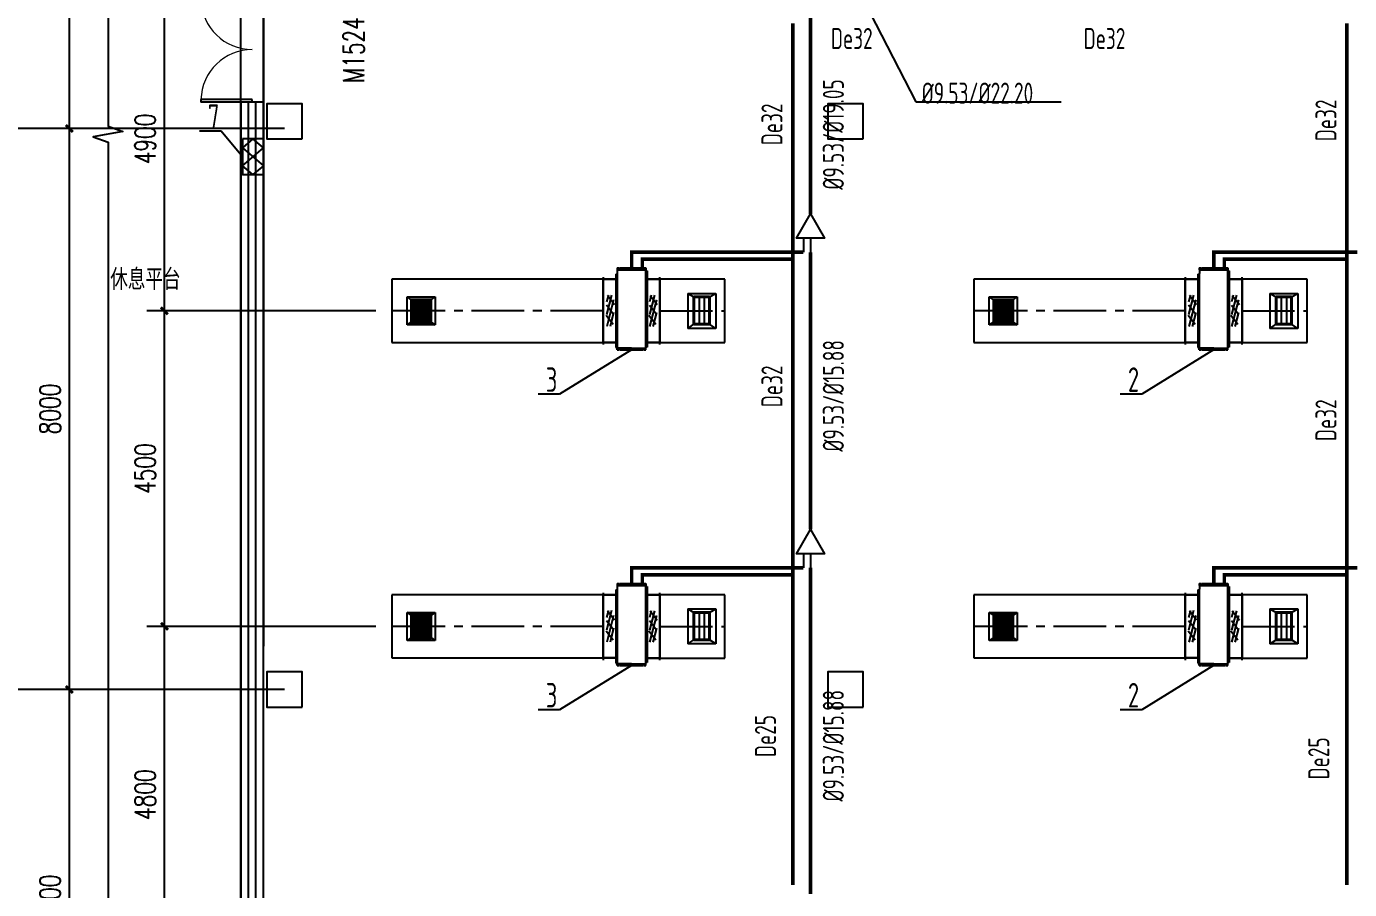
# Model space of a CAD drawing. Extents: x 1738143 to 1822243, y -608375 to -303375.
# Drawn here: x 1749057 to 1767924, y -524786 to -512479 of the extents above; entities that cross this region are included whole.
import ezdxf

# ---------------------------------------------------------------- set-up
doc = ezdxf.new("R2010")
doc.units = 0
doc.header["$LTSCALE"] = 1000
doc.header["$MEASUREMENT"] = 0
doc.linetypes.add('CENTER2', pattern=[1.125, 0.75, -0.125, 0.125, -0.125])
doc.layers.add('A-FLOR-IDEN', color=7, linetype='Continuous', lineweight=20)
for name, color, linetype in [('AXIS', 3, 'Continuous'), ('COLUMN', 9, 'Continuous'), ('CURTWALL', 4, 'Continuous'), ('DIM_SYMB', 3, 'Continuous'), ('DUCT-排风风口', 7, 'Continuous'), ('DUCT-送风中心线', 5, 'CENTER2'), ('DUCT-送风法兰', 2, 'Continuous'), ('DUCT-送风管', 4, 'Continuous'), ('DUCT-送风管端线', 2, 'Continuous'), ('DUCT-送风阀门', 7, 'Continuous'), ('PIPE-空冷凝水', 150, 'CENTER2'), ('PUB_DIM', 3, 'Continuous'), ('TH_DIM', 3, 'Continuous'), ('TH_TEXT', 7, 'Continuous'), ('VRV-EQUIP', 7, 'Continuous'), ('VRV-PIPE', 1, 'Continuous'), ('VRV-配件', 1, 'Continuous'), ('WINDOW', 4, 'Continuous'), ('WINDOW_TEXT', 7, 'Continuous'), ('采暖', 7, 'Continuous')]:
    doc.layers.add(name, color=color, linetype=linetype)
doc.styles.add('_TCH_DIM_T3', font='SIMPLEX', dxfattribs={"width": 0.705882, "bigfont": 'GBCBIG'})
doc.styles.add('_TCH_WINDOW', font='SIMPLEX', dxfattribs={"height": 3.5, "bigfont": 'GBCBIG'})
doc.styles.add('ROS', font='simhei.ttf', dxfattribs={"width": 0.7})
doc.styles.add('TSSD_Rein', font='Tssdeng.shx', dxfattribs={"width": 0.7, "bigfont": 'hztxt.shx'})
doc.dimstyles.new('_TCH_ARCH&&100', dxfattribs={"dimtxt": 297.5, "dimasz": 100, "dimexe": 250, "dimexo": 300, "dimgap": 126.25, "dimtad": 1, "dimdec": 0, "dimzin": 0, "dimdsep": 46, "dimtxsty": '_TCH_DIM_T3', "dimblk": 'ARCHTICK', "dimcen": 0.09, "dimclrt": 7, "dimazin": 2, "dimtfac": 1, "dimtdec": 0, "dimtix": 1, "dimtmove": 2, "dimatfit": 3, "dimfxl": 30, "dimtolj": 1, "dimtzin": 0, "dimarcsym": 0})

# ---------------------------------------------------------------- blocks, each defined once
blk = doc.blocks.new('_ArchTick')
at = {"color": 0, "linetype": 'ByBlock', "const_width": 0.4}
blk.add_lwpolyline([(-0.5, -0.5), (0.5, 0.5)], dxfattribs=at)
blk = doc.blocks.new('*D38')
at = {"layer": 'Defpoints', "color": 0, "transparency": 16777216}
for p in [(-37568, 14506), (-36236, 14506), (-36236, 6506)]:
    blk.add_point(p, dxfattribs=at)
at = {"layer": 'PUB_DIM', "color": 0, "lineweight": -2, "transparency": 16777216}
for p, q in [((-36536, 14506), (-37818, 14506)), ((-37568, 6506), (-37568, 14506)), ((-36536, 6506), (-37818, 6506))]:
    blk.add_line(p, q, dxfattribs=at)
at = {"layer": 'PUB_DIM', "color": 0, "lineweight": -2, "transparency": 16777216, "xscale": 100, "yscale": 100, "zscale": 100}
for p, rotation in [((-37568, 14506), 90), ((-37568, 6506), 270)]:
    blk.add_blockref('_ArchTick', p, dxfattribs=dict(at, rotation=rotation))
at = {"layer": 'PUB_DIM', "color": 7, "transparency": 16777216, "insert": (-37843, 10506), "char_height": 297.5, "attachment_point": 5, "rotation": 90, "style": '_TCH_DIM_T3'}
blk.add_mtext('\\A1;8000', dxfattribs=at)
blk = doc.blocks.new('*D39')
at = {"layer": 'Defpoints', "color": 0, "transparency": 16777216}
for p in [(-37568, 6506), (-36236, 6506), (-36236, -1494)]:
    blk.add_point(p, dxfattribs=at)
at = {"layer": 'PUB_DIM', "color": 0, "lineweight": -2, "transparency": 16777216}
for p, q in [((-36536, 6506), (-37818, 6506)), ((-37568, -1494), (-37568, 6506)), ((-36536, -1494), (-37818, -1494))]:
    blk.add_line(p, q, dxfattribs=at)
at = {"layer": 'PUB_DIM', "color": 0, "lineweight": -2, "transparency": 16777216, "xscale": 100, "yscale": 100, "zscale": 100}
for p, rotation in [((-37568, 6506), 90), ((-37568, -1494), 270)]:
    blk.add_blockref('_ArchTick', p, dxfattribs=dict(at, rotation=rotation))
at = {"layer": 'PUB_DIM', "color": 7, "transparency": 16777216, "insert": (-37843, 2506), "char_height": 297.5, "attachment_point": 5, "rotation": 90, "style": '_TCH_DIM_T3'}
blk.add_mtext('\\A1;8000', dxfattribs=at)
blk = doc.blocks.new('*D40')
at = {"layer": 'Defpoints', "color": 0, "transparency": 16777216}
for p in [(-37568, -1494), (-36236, -1494), (-36236, -7494)]:
    blk.add_point(p, dxfattribs=at)
at = {"layer": 'PUB_DIM', "color": 0, "lineweight": -2, "transparency": 16777216}
for p, q in [((-36536, -1494), (-37818, -1494)), ((-37568, -7494), (-37568, -1494)), ((-36536, -7494), (-37818, -7494))]:
    blk.add_line(p, q, dxfattribs=at)
at = {"layer": 'PUB_DIM', "color": 0, "lineweight": -2, "transparency": 16777216, "xscale": 100, "yscale": 100, "zscale": 100}
for p, rotation in [((-37568, -1494), 90), ((-37568, -7494), 270)]:
    blk.add_blockref('_ArchTick', p, dxfattribs=dict(at, rotation=rotation))
at = {"layer": 'PUB_DIM', "color": 7, "transparency": 16777216, "insert": (-37843, -4494), "char_height": 297.5, "attachment_point": 5, "rotation": 90, "style": '_TCH_DIM_T3'}
blk.add_mtext('\\A1;6000', dxfattribs=at)
blk = doc.blocks.new('*D185')
at = {"layer": 'Defpoints', "color": 0, "transparency": 16777216}
for p in [(-37568, 14506), (-36236, 14506), (-36236, 6506)]:
    blk.add_point(p, dxfattribs=at)
at = {"layer": 'PUB_DIM', "color": 0, "lineweight": -2, "transparency": 16777216}
for p, q in [((-36536, 14506), (-37818, 14506)), ((-37568, 6506), (-37568, 14506)), ((-36536, 6506), (-37818, 6506))]:
    blk.add_line(p, q, dxfattribs=at)
at = {"layer": 'PUB_DIM', "color": 0, "lineweight": -2, "transparency": 16777216, "xscale": 100, "yscale": 100, "zscale": 100}
for p, rotation in [((-37568, 14506), 90), ((-37568, 6506), 270)]:
    blk.add_blockref('_ArchTick', p, dxfattribs=dict(at, rotation=rotation))
at = {"layer": 'PUB_DIM', "color": 7, "transparency": 16777216, "insert": (-37843, 10506), "char_height": 297.5, "attachment_point": 5, "rotation": 90, "style": '_TCH_DIM_T3'}
blk.add_mtext('\\A1;8000', dxfattribs=at)
blk = doc.blocks.new('*D186')
at = {"layer": 'Defpoints', "color": 0, "transparency": 16777216}
for p in [(-37568, 6506), (-36236, 6506), (-36236, -1494)]:
    blk.add_point(p, dxfattribs=at)
at = {"layer": 'PUB_DIM', "color": 0, "lineweight": -2, "transparency": 16777216}
for p, q in [((-36536, 6506), (-37818, 6506)), ((-37568, -1494), (-37568, 6506)), ((-36536, -1494), (-37818, -1494))]:
    blk.add_line(p, q, dxfattribs=at)
at = {"layer": 'PUB_DIM', "color": 0, "lineweight": -2, "transparency": 16777216, "xscale": 100, "yscale": 100, "zscale": 100}
for p, rotation in [((-37568, 6506), 90), ((-37568, -1494), 270)]:
    blk.add_blockref('_ArchTick', p, dxfattribs=dict(at, rotation=rotation))
at = {"layer": 'PUB_DIM', "color": 7, "transparency": 16777216, "insert": (-37843, 2506), "char_height": 297.5, "attachment_point": 5, "rotation": 90, "style": '_TCH_DIM_T3'}
blk.add_mtext('\\A1;8000', dxfattribs=at)
blk = doc.blocks.new('*D187')
at = {"layer": 'Defpoints', "color": 0, "transparency": 16777216}
for p in [(-37568, -1494), (-36236, -1494), (-36236, -7494)]:
    blk.add_point(p, dxfattribs=at)
at = {"layer": 'PUB_DIM', "color": 0, "lineweight": -2, "transparency": 16777216}
for p, q in [((-36536, -1494), (-37818, -1494)), ((-37568, -7494), (-37568, -1494)), ((-36536, -7494), (-37818, -7494))]:
    blk.add_line(p, q, dxfattribs=at)
at = {"layer": 'PUB_DIM', "color": 0, "lineweight": -2, "transparency": 16777216, "xscale": 100, "yscale": 100, "zscale": 100}
for p, rotation in [((-37568, -1494), 90), ((-37568, -7494), 270)]:
    blk.add_blockref('_ArchTick', p, dxfattribs=dict(at, rotation=rotation))
at = {"layer": 'PUB_DIM', "color": 7, "transparency": 16777216, "insert": (-37843, -4494), "char_height": 297.5, "attachment_point": 5, "rotation": 90, "style": '_TCH_DIM_T3'}
blk.add_mtext('\\A1;6000', dxfattribs=at)
blk = doc.blocks.new('*D332')
at = {"layer": 'Defpoints', "color": 0, "transparency": 16777216}
for p in [(-37568, 14506), (-36236, 14506), (-36236, 6506)]:
    blk.add_point(p, dxfattribs=at)
at = {"layer": 'PUB_DIM', "color": 0, "lineweight": -2, "transparency": 16777216}
for p, q in [((-36536, 14506), (-37818, 14506)), ((-37568, 6506), (-37568, 14506)), ((-36536, 6506), (-37818, 6506))]:
    blk.add_line(p, q, dxfattribs=at)
at = {"layer": 'PUB_DIM', "color": 0, "lineweight": -2, "transparency": 16777216, "xscale": 100, "yscale": 100, "zscale": 100}
for p, rotation in [((-37568, 14506), 90), ((-37568, 6506), 270)]:
    blk.add_blockref('_ArchTick', p, dxfattribs=dict(at, rotation=rotation))
at = {"layer": 'PUB_DIM', "color": 7, "transparency": 16777216, "insert": (-37843, 10506), "char_height": 297.5, "attachment_point": 5, "rotation": 90, "style": '_TCH_DIM_T3'}
blk.add_mtext('\\A1;8000', dxfattribs=at)
blk = doc.blocks.new('*D333')
at = {"layer": 'Defpoints', "color": 0, "transparency": 16777216}
for p in [(-37568, 6506), (-36236, 6506), (-36236, -1494)]:
    blk.add_point(p, dxfattribs=at)
at = {"layer": 'PUB_DIM', "color": 0, "lineweight": -2, "transparency": 16777216}
for p, q in [((-36536, 6506), (-37818, 6506)), ((-37568, -1494), (-37568, 6506)), ((-36536, -1494), (-37818, -1494))]:
    blk.add_line(p, q, dxfattribs=at)
at = {"layer": 'PUB_DIM', "color": 0, "lineweight": -2, "transparency": 16777216, "xscale": 100, "yscale": 100, "zscale": 100}
for p, rotation in [((-37568, 6506), 90), ((-37568, -1494), 270)]:
    blk.add_blockref('_ArchTick', p, dxfattribs=dict(at, rotation=rotation))
at = {"layer": 'PUB_DIM', "color": 7, "transparency": 16777216, "insert": (-37843, 2506), "char_height": 297.5, "attachment_point": 5, "rotation": 90, "style": '_TCH_DIM_T3'}
blk.add_mtext('\\A1;8000', dxfattribs=at)
blk = doc.blocks.new('*D334')
at = {"layer": 'Defpoints', "color": 0, "transparency": 16777216}
for p in [(-37568, -1494), (-36236, -1494), (-36236, -7494)]:
    blk.add_point(p, dxfattribs=at)
at = {"layer": 'PUB_DIM', "color": 0, "lineweight": -2, "transparency": 16777216}
for p, q in [((-36536, -1494), (-37818, -1494)), ((-37568, -7494), (-37568, -1494)), ((-36536, -7494), (-37818, -7494))]:
    blk.add_line(p, q, dxfattribs=at)
at = {"layer": 'PUB_DIM', "color": 0, "lineweight": -2, "transparency": 16777216, "xscale": 100, "yscale": 100, "zscale": 100}
for p, rotation in [((-37568, -1494), 90), ((-37568, -7494), 270)]:
    blk.add_blockref('_ArchTick', p, dxfattribs=dict(at, rotation=rotation))
at = {"layer": 'PUB_DIM', "color": 7, "transparency": 16777216, "insert": (-37843, -4494), "char_height": 297.5, "attachment_point": 5, "rotation": 90, "style": '_TCH_DIM_T3'}
blk.add_mtext('\\A1;6000', dxfattribs=at)
blk = doc.blocks.new('$DorLib2D$00000002')
for p, q in [((-0.5, 0), (-0.5, 0.4875)), ((-0.475, 0.4875), (-0.5, 0.4875)), ((-0.475, 0), (-0.475, 0.4875)), ((0.475, 0), (0.475, 0.4875)), ((0.475, 0.4875), (0.5, 0.4875)), ((0.5, 0), (0.5, 0.4875)), ((-0.5, 0), (-0.475, 0)), ((0.5, 0), (0.475, 0))]:
    blk.add_line(p, q)
at = {"lineweight": 13}
for centre, start, end in [((-0.4875, 0), 0, 88.53072), ((0.4875, 0), 91.46928, 180)]:
    blk.add_arc(centre, 0.4875, start, end, dxfattribs=at)
blk = doc.blocks.new('_FZHK')
blk.add_lwpolyline([(-0.5, -0.5), (0.5, -0.5), (0.5, 0.5), (-0.5, 0.5)], close=True)
blk = doc.blocks.new('*D566')
at = {"layer": 'Defpoints', "color": 0, "transparency": 16777216}
for p in [(-37568, 14506), (-36236, 14506), (-36236, 6506)]:
    blk.add_point(p, dxfattribs=at)
at = {"layer": 'PUB_DIM', "color": 0, "lineweight": -2, "transparency": 16777216}
for p, q in [((-36536, 14506), (-37818, 14506)), ((-37568, 6506), (-37568, 14506)), ((-36536, 6506), (-37818, 6506))]:
    blk.add_line(p, q, dxfattribs=at)
at = {"layer": 'PUB_DIM', "color": 0, "lineweight": -2, "transparency": 16777216, "xscale": 100, "yscale": 100, "zscale": 100}
for p, rotation in [((-37568, 14506), 90), ((-37568, 6506), 270)]:
    blk.add_blockref('_ArchTick', p, dxfattribs=dict(at, rotation=rotation))
at = {"layer": 'PUB_DIM', "color": 7, "transparency": 16777216, "insert": (-37843, 10506), "char_height": 297.5, "attachment_point": 5, "rotation": 90, "style": '_TCH_DIM_T3'}
blk.add_mtext('\\A1;8000', dxfattribs=at)
blk = doc.blocks.new('*D567')
at = {"layer": 'Defpoints', "color": 0, "transparency": 16777216}
for p in [(-37568, 6506), (-36236, 6506), (-36236, -1494)]:
    blk.add_point(p, dxfattribs=at)
at = {"layer": 'PUB_DIM', "color": 0, "lineweight": -2, "transparency": 16777216}
for p, q in [((-36536, 6506), (-37818, 6506)), ((-37568, -1494), (-37568, 6506)), ((-36536, -1494), (-37818, -1494))]:
    blk.add_line(p, q, dxfattribs=at)
at = {"layer": 'PUB_DIM', "color": 0, "lineweight": -2, "transparency": 16777216, "xscale": 100, "yscale": 100, "zscale": 100}
for p, rotation in [((-37568, 6506), 90), ((-37568, -1494), 270)]:
    blk.add_blockref('_ArchTick', p, dxfattribs=dict(at, rotation=rotation))
at = {"layer": 'PUB_DIM', "color": 7, "transparency": 16777216, "insert": (-37843, 2506), "char_height": 297.5, "attachment_point": 5, "rotation": 90, "style": '_TCH_DIM_T3'}
blk.add_mtext('\\A1;8000', dxfattribs=at)
blk = doc.blocks.new('*D568')
at = {"layer": 'Defpoints', "color": 0, "transparency": 16777216}
for p in [(-37568, -1494), (-36236, -1494), (-36236, -7494)]:
    blk.add_point(p, dxfattribs=at)
at = {"layer": 'PUB_DIM', "color": 0, "lineweight": -2, "transparency": 16777216}
for p, q in [((-36536, -1494), (-37818, -1494)), ((-37568, -7494), (-37568, -1494)), ((-36536, -7494), (-37818, -7494))]:
    blk.add_line(p, q, dxfattribs=at)
at = {"layer": 'PUB_DIM', "color": 0, "lineweight": -2, "transparency": 16777216, "xscale": 100, "yscale": 100, "zscale": 100}
for p, rotation in [((-37568, -1494), 90), ((-37568, -7494), 270)]:
    blk.add_blockref('_ArchTick', p, dxfattribs=dict(at, rotation=rotation))
at = {"layer": 'PUB_DIM', "color": 7, "transparency": 16777216, "insert": (-37843, -4494), "char_height": 297.5, "attachment_point": 5, "rotation": 90, "style": '_TCH_DIM_T3'}
blk.add_mtext('\\A1;6000', dxfattribs=at)
blk = doc.blocks.new('*D710')
at = {"layer": 'Defpoints', "color": 0, "transparency": 16777216}
for p in [(1751024, -521033), (1754340, -521033), (1754340, -525833)]:
    blk.add_point(p, dxfattribs=at)
at = {"layer": 'TH_DIM', "color": 0, "lineweight": -2, "transparency": 16777216}
for p, q in [((1754040, -521033), (1750774, -521033)), ((1751024, -525833), (1751024, -521033)), ((1754040, -525833), (1750774, -525833))]:
    blk.add_line(p, q, dxfattribs=at)
at = {"layer": 'TH_DIM', "color": 0, "lineweight": -2, "transparency": 16777216, "xscale": 100, "yscale": 100, "zscale": 100}
for p, rotation in [((1751024, -521033), 90), ((1751024, -525833), 270)]:
    blk.add_blockref('_ArchTick', p, dxfattribs=dict(at, rotation=rotation))
at = {"layer": 'TH_DIM', "color": 7, "transparency": 16777216, "insert": (1750749, -523433), "char_height": 297.5, "attachment_point": 5, "rotation": 90, "style": '_TCH_DIM_T3'}
blk.add_mtext('\\A1;4800', dxfattribs=at)
blk = doc.blocks.new('*D711')
at = {"layer": 'Defpoints', "color": 0, "transparency": 16777216}
for p in [(1751024, -516533), (1754340, -516533), (1754340, -521033)]:
    blk.add_point(p, dxfattribs=at)
at = {"layer": 'TH_DIM', "color": 0, "lineweight": -2, "transparency": 16777216}
for p, q in [((1754040, -516533), (1750774, -516533)), ((1751024, -521033), (1751024, -516533)), ((1754040, -521033), (1750774, -521033))]:
    blk.add_line(p, q, dxfattribs=at)
at = {"layer": 'TH_DIM', "color": 0, "lineweight": -2, "transparency": 16777216, "xscale": 100, "yscale": 100, "zscale": 100}
for p, rotation in [((1751024, -516533), 90), ((1751024, -521033), 270)]:
    blk.add_blockref('_ArchTick', p, dxfattribs=dict(at, rotation=rotation))
at = {"layer": 'TH_DIM', "color": 7, "transparency": 16777216, "insert": (1750749, -518783), "char_height": 297.5, "attachment_point": 5, "rotation": 90, "style": '_TCH_DIM_T3'}
blk.add_mtext('\\A1;4500', dxfattribs=at)
blk = doc.blocks.new('*D712')
at = {"layer": 'Defpoints', "color": 0, "transparency": 16777216}
for p in [(1751024, -511633), (1754340, -511633), (1754340, -516533)]:
    blk.add_point(p, dxfattribs=at)
at = {"layer": 'TH_DIM', "color": 0, "lineweight": -2, "transparency": 16777216}
for p, q in [((1754040, -511633), (1750774, -511633)), ((1751024, -516533), (1751024, -511633)), ((1754040, -516533), (1750774, -516533))]:
    blk.add_line(p, q, dxfattribs=at)
at = {"layer": 'TH_DIM', "color": 0, "lineweight": -2, "transparency": 16777216, "xscale": 100, "yscale": 100, "zscale": 100}
for p, rotation in [((1751024, -511633), 90), ((1751024, -516533), 270)]:
    blk.add_blockref('_ArchTick', p, dxfattribs=dict(at, rotation=rotation))
at = {"layer": 'TH_DIM', "color": 7, "transparency": 16777216, "insert": (1750749, -514083), "char_height": 297.5, "attachment_point": 5, "rotation": 90, "style": '_TCH_DIM_T3'}
blk.add_mtext('\\A1;4900', dxfattribs=at)
blk = doc.blocks.new('$风口$00000108')
for p, q in [((-250, 135), (-190, 75)), ((-250, -135), (-250, 135)), ((250, 135), (200, 75)), ((250, 135), (250, -135)), ((200, 25), (-190, 25)), ((-250, -135), (-190, -75)), ((200, -25), (-190, -25)), ((200, -75), (250, -135)), ((250, -135), (-250, -135))]:
    blk.add_line(p, q)
at = {"linetype": 'Continuous'}
blk.add_line((250, 135), (-250, 135), dxfattribs=at)
at = {"lineweight": 40}
for p, q in [((-190, 75), (200, 75)), ((-190, -75), (-190, 75)), ((200, 75), (200, -75)), ((-190, -75), (200, -75))]:
    blk.add_line(p, q, dxfattribs=at)
blk = doc.blocks.new('$风口$00000138')
for p, q in [((-195, 130), (195, 130)), ((-195, -130), (-195, 130)), ((-160, 95), (-195, 130)), ((160, 95), (195, 130)), ((195, 130), (195, -130)), ((160, 95), (-160, 95)), ((160, -95), (160, 95)), ((-160, -95), (-195, -130)), ((-160, -95), (160, -95)), ((160, -95), (195, -130)), ((195, -130), (-195, -130))]:
    blk.add_line(p, q)
at = {"lineweight": 40}
blk.add_line((-160, 95), (-160, -95), dxfattribs=at)
at = {"lineweight": -3}
for p, q in [((-140, 68.5), (-160, 68.5)), ((-160, 64), (-140, 64)), ((-140, 42), (-160, 42)), ((-160, 37.5), (-140, 37.5)), ((-140, 15.5), (-160, 15.5)), ((-160, 11), (-140, 11)), ((-140, -95), (-140, 95)), ((-135, 95), (-135, -95)), ((-115, 68.5), (-135, 68.5)), ((-135, 64), (-115, 64)), ((-115, 42), (-135, 42)), ((-135, 37.5), (-115, 37.5)), ((-115, 15.5), (-135, 15.5)), ((-135, 11), (-115, 11)), ((-115, -95), (-115, 95)), ((-110, 95), (-110, -95)), ((-90, 68.5), (-110, 68.5)), ((-110, 64), (-90, 64)), ((-90, 42), (-110, 42)), ((-110, 37.5), (-90, 37.5)), ((-90, 15.5), (-110, 15.5)), ((-110, 11), (-90, 11)), ((-90, -95), (-90, 95)), ((-85, 95), (-85, -95)), ((-65, 68.5), (-85, 68.5)), ((-85, 64), (-65, 64)), ((-65, 42), (-85, 42)), ((-85, 37.5), (-65, 37.5)), ((-65, 15.5), (-85, 15.5)), ((-85, 11), (-65, 11)), ((-65, -95), (-65, 95)), ((-60, 95), (-60, -95)), ((-40, 68.5), (-60, 68.5)), ((-60, 64), (-40, 64)), ((-40, 42), (-60, 42)), ((-60, 37.5), (-40, 37.5)), ((-40, 15.5), (-60, 15.5)), ((-60, 11), (-40, 11)), ((-40, -95), (-40, 95)), ((-35, 95), (-35, -95)), ((-15, 68.5), (-35, 68.5)), ((-35, 64), (-15, 64)), ((-15, 42), (-35, 42)), ((-35, 37.5), (-15, 37.5)), ((-15, 15.5), (-35, 15.5)), ((-35, 11), (-15, 11)), ((-15, -95), (-15, 95)), ((-10, 95), (-10, -95)), ((10, 68.5), (-10, 68.5)), ((-10, 64), (10, 64)), ((10, 42), (-10, 42)), ((-10, 37.5), (10, 37.5)), ((10, 15.5), (-10, 15.5)), ((-10, 11), (10, 11)), ((10, -95), (10, 95)), ((15, 95), (15, -95)), ((35, 68.5), (15, 68.5)), ((15, 64), (35, 64)), ((35, 42), (15, 42)), ((15, 37.5), (35, 37.5)), ((35, 15.5), (15, 15.5)), ((15, 11), (35, 11)), ((35, -95), (35, 95)), ((40, 95), (40, -95)), ((60, 68.5), (40, 68.5)), ((40, 64), (60, 64)), ((60, 42), (40, 42)), ((40, 37.5), (60, 37.5)), ((60, 15.5), (40, 15.5)), ((40, 11), (60, 11)), ((60, -95), (60, 95)), ((65, 95), (65, -95)), ((85, 68.5), (65, 68.5)), ((65, 64), (85, 64)), ((85, 42), (65, 42)), ((65, 37.5), (85, 37.5)), ((85, 15.5), (65, 15.5)), ((65, 11), (85, 11)), ((85, -95), (85, 95)), ((90, 95), (90, -95)), ((110, 68.5), (90, 68.5)), ((90, 64), (110, 64)), ((110, 42), (90, 42)), ((90, 37.5), (110, 37.5)), ((110, 15.5), (90, 15.5)), ((90, 11), (110, 11)), ((110, -95), (110, 95)), ((115, 95), (115, -95)), ((135, 68.5), (115, 68.5)), ((115, 64), (135, 64)), ((135, 42), (115, 42)), ((115, 37.5), (135, 37.5)), ((135, 15.5), (115, 15.5)), ((115, 11), (135, 11)), ((135, -95), (135, 95)), ((140, 95), (140, -95)), ((160, 68.5), (140, 68.5)), ((140, 64), (160, 64)), ((160, 42), (140, 42)), ((140, 37.5), (160, 37.5)), ((160, 15.5), (140, 15.5)), ((140, 11), (160, 11)), ((-140, -11), (-160, -11)), ((-160, -15.5), (-140, -15.5)), ((-140, -37.5), (-160, -37.5)), ((-160, -42), (-140, -42)), ((-140, -64), (-160, -64)), ((-160, -68.5), (-140, -68.5)), ((-115, -11), (-135, -11)), ((-135, -15.5), (-115, -15.5)), ((-115, -37.5), (-135, -37.5)), ((-135, -42), (-115, -42)), ((-115, -64), (-135, -64)), ((-135, -68.5), (-115, -68.5)), ((-90, -11), (-110, -11)), ((-110, -15.5), (-90, -15.5)), ((-90, -37.5), (-110, -37.5)), ((-110, -42), (-90, -42)), ((-90, -64), (-110, -64)), ((-110, -68.5), (-90, -68.5)), ((-65, -11), (-85, -11)), ((-85, -15.5), (-65, -15.5)), ((-65, -37.5), (-85, -37.5)), ((-85, -42), (-65, -42)), ((-65, -64), (-85, -64)), ((-85, -68.5), (-65, -68.5)), ((-40, -11), (-60, -11)), ((-60, -15.5), (-40, -15.5)), ((-40, -37.5), (-60, -37.5)), ((-60, -42), (-40, -42)), ((-40, -64), (-60, -64)), ((-60, -68.5), (-40, -68.5)), ((-15, -11), (-35, -11)), ((-35, -15.5), (-15, -15.5)), ((-15, -37.5), (-35, -37.5)), ((-35, -42), (-15, -42)), ((-15, -64), (-35, -64)), ((-35, -68.5), (-15, -68.5)), ((10, -11), (-10, -11)), ((-10, -15.5), (10, -15.5)), ((10, -37.5), (-10, -37.5)), ((-10, -42), (10, -42)), ((10, -64), (-10, -64)), ((-10, -68.5), (10, -68.5)), ((35, -11), (15, -11)), ((15, -15.5), (35, -15.5)), ((35, -37.5), (15, -37.5)), ((15, -42), (35, -42)), ((35, -64), (15, -64)), ((15, -68.5), (35, -68.5)), ((60, -11), (40, -11)), ((40, -15.5), (60, -15.5)), ((60, -37.5), (40, -37.5)), ((40, -42), (60, -42)), ((60, -64), (40, -64)), ((40, -68.5), (60, -68.5)), ((85, -11), (65, -11)), ((65, -15.5), (85, -15.5)), ((85, -37.5), (65, -37.5)), ((65, -42), (85, -42)), ((85, -64), (65, -64)), ((65, -68.5), (85, -68.5)), ((110, -11), (90, -11)), ((90, -15.5), (110, -15.5)), ((110, -37.5), (90, -37.5)), ((90, -42), (110, -42)), ((110, -64), (90, -64)), ((90, -68.5), (110, -68.5)), ((135, -11), (115, -11)), ((115, -15.5), (135, -15.5)), ((135, -37.5), (115, -37.5)), ((115, -42), (135, -42)), ((135, -64), (115, -64)), ((115, -68.5), (135, -68.5)), ((160, -11), (140, -11)), ((140, -15.5), (160, -15.5)), ((160, -37.5), (140, -37.5)), ((140, -42), (160, -42)), ((160, -64), (140, -64)), ((140, -68.5), (160, -68.5))]:
    blk.add_line(p, q, dxfattribs=at)
blk = doc.blocks.new('$VRV_海信日立$00000013')
for p, q in [((-450, 135), (-430, 135)), ((-450, 135), (-450, 118.25)), ((-430, 135), (-430, -135)), ((-429.6, 134.6), (-430, 134.6)), ((-430, -0.5), (-430, 134.6)), ((-429.6, 135), (-429.6, 134.6)), ((-429.6, 135), (389, 135)), ((-429, 135.5), (-429, 135)), ((389, 135.5), (-429, 135.5)), ((389, 135), (-429, 135)), ((382, 147.5), (-422, 147.5)), ((-422, 147.5), (-422, 135.5)), ((375, 135.5), (375, 135)), ((382, 147.5), (382, 135.5)), ((389, 135.5), (389, 135)), ((389, 134.6), (389, 135)), ((430, 134.6), (389, 134.6)), ((430, 134.6), (429.6, 134.6)), ((430, 135), (430, -135)), ((450, 135), (430, 135)), ((430, 134.6), (430, -6.5)), ((450, 135), (450, 118.25)), ((-443.5, 118.25), (-450, 118.25)), ((-443.5, 111.75), (-450, 111.75)), ((-450, 111.75), (-450, -111.75)), ((-443.5, 118.25), (-443.5, 121.5)), ((-443.5, 108.5), (-443.5, 111.75)), ((-436.5, 121.5), (-436.5, 108.5)), ((436.5, 121.5), (436.5, 108.5)), ((443.5, 118.25), (443.5, 121.5)), ((443.5, 118.25), (450, 118.25)), ((443.5, 111.75), (450, 111.75)), ((443.5, 108.5), (443.5, 111.75)), ((450, 111.75), (450, -111.75)), ((-443.5, -111.75), (-450, -111.75)), ((-450, -118.25), (-450, -135)), ((-443.5, -118.25), (-450, -118.25)), ((-443.5, -108.5), (-443.5, -111.75)), ((-443.5, -118.25), (-443.5, -121.5)), ((-436.5, -121.5), (-436.5, -108.5)), ((430, -46.617211), (430, -74.743728)), ((430, -84.256272), (430, -135)), ((436.5, -108.5), (436.5, -121.5)), ((443.5, -108.5), (443.5, -111.75)), ((443.5, -111.75), (450, -111.75)), ((443.5, -118.25), (450, -118.25)), ((443.5, -118.25), (443.5, -121.5)), ((450, -118.25), (450, -135)), ((-450, -135), (-430, -135)), ((-430, -134.6), (-429.6, -134.6)), ((-429.6, -134.6), (-429.6, -135)), ((-429.6, -135), (-425, -135)), ((-425, -135), (425.014933, -135)), ((-425, -135.5), (-425, -135)), ((-425, -135.5), (425.014933, -135.5)), ((-418, -147.5), (-418, -135)), ((418, -147.5), (-418, -147.5)), ((418, -135.5), (418, -147.5)), ((425, -135), (425, -135.5)), ((429.6, -135), (425.014933, -135)), ((430, -134.6), (429.6, -134.6)), ((429.6, -134.6), (429.6, -135)), ((450, -135), (430, -135))]:
    blk.add_line(p, q)
for centre, start, end in [((-440, 121.5), 90, 180), ((-440, 121.5), 0, 90), ((440, 121.5), 90, 180), ((440, 121.5), 0, 90), ((-440, 108.5), 180, 270), ((-440, 108.5), 270, 0), ((440, 108.5), 180, 270), ((440, 108.5), 270, 0), ((-440, -108.5), 90, 180), ((-440, -121.5), 180, 270), ((-440, -108.5), 0, 90), ((-440, -121.5), 270, 0), ((440, -108.5), 90, 180), ((440, -121.5), 180, 270), ((440, -108.5), 0, 90), ((440, -121.5), 270, 0)]:
    blk.add_arc(centre, 3.5, start, end)
blk = doc.blocks.new('00000589Body')
at = {"color": 0, "linetype": 'ByBlock', "lineweight": -2}
for p, q in [((250, 500), (-250, 500)), ((-250, -500), (-250, 500)), ((250, -500), (250, 500)), ((-250, -500), (250, -500))]:
    blk.add_line(p, q, dxfattribs=at)
at = {"color": 0, "linetype": 'ByBlock'}
for p, q in [((-125, -174), (120, 250)), ((-125, 26), (4, 250)), ((145, 69), (-105, 213)), ((125, -93), (-125, 51)), ((-53, -250), (125, 59)), ((96, -246), (-154, -102)), ((62, -250), (125, -141))]:
    blk.add_line(p, q, dxfattribs=at)
blk = doc.blocks.new('A$C67117B41')
blk.add_lwpolyline([(6119.1, -2213.8), (6119.1, -8113.8), (-35120.9, -8113.8), (-35120.9, 20176.2), (-18920.9, 20176.2)])
at = {"layer": 'AXIS'}
for p, q in [((-34500.9, 6506.2), (-38500.9, 6506.2)), ((-34500.9, -1493.8), (-38500.9, -1493.8))]:
    blk.add_line(p, q, dxfattribs=at)
at = {"layer": 'CURTWALL'}
for p, q in [((-34800.9, 6881.2), (-35120.9, 6881.2)), ((-35120.9, 6881.2), (-35120.9, -8113.8)), ((-35014.2, -8007.1), (-35014.2, 6881.2)), ((-34907.5, -7900.4), (-34907.5, 6881.2)), ((-34800.9, -7793.8), (-34800.9, 6881.2))]:
    blk.add_line(p, q, dxfattribs=at)
at = {"layer": 'DIM_SYMB'}
blk.add_lwpolyline([(-37016.9, 23293), (-37016.9, 6537.4), (-36806.9, 6461), (-37226.9, 6386.9), (-37016.9, 6312.4), (-37016.9, -10443.2)], dxfattribs=at)
at = {"layer": 'COLUMN', "xscale": 500, "yscale": 500, "zscale": 500, "rotation": 90}
for p in [(-34500.9, 6606.2), (-26500.9, 6606.2), (-34500.9, -1493.8), (-26500.9, -1493.8)]:
    blk.add_blockref('_FZHK', p, dxfattribs=at)
at = {"layer": 'WINDOW'}
ref = blk.add_blockref('$DorLib2D$00000002', (-34960.9, 7631.2), dxfattribs=dict(at, xscale=1500, yscale=1500, zscale=1500, rotation=90))
ref.add_attrib('A', 'M1524', (-33365.8, 7156.2), dxfattribs={"layer": 'WINDOW_TEXT', "height": 297.5, "rotation": 90, "style": '_TCH_WINDOW', "width": 0.705882})
at = {"layer": 'A-FLOR-IDEN', "style": 'ROS', "width": 0.7}
blk.add_text('休息平台', height=262.87, dxfattribs=at).set_placement((-36985.3, 4232.7))
at = {"layer": 'PUB_DIM'}
for p1, p2, picture, middle in [((-36236.1, 6506.2), (-36236.1, 14506.2), '*D38', (-37843.3, 10506.2)), ((-36236.1, 6506.2), (-36236.1, 14506.2), '*D185', (-37843.3, 10506.2)), ((-36236.1, 6506.2), (-36236.1, 14506.2), '*D332', (-37843.3, 10506.2)), ((-36236.1, 6506.2), (-36236.1, 14506.2), '*D566', (-37843.3, 10506.2)), ((-36236.1, -1493.8), (-36236.1, 6506.2), '*D39', (-37843.3, 2506.2)), ((-36236.1, -1493.8), (-36236.1, 6506.2), '*D186', (-37843.3, 2506.2)), ((-36236.1, -1493.8), (-36236.1, 6506.2), '*D333', (-37843.3, 2506.2)), ((-36236.1, -1493.8), (-36236.1, 6506.2), '*D567', (-37843.3, 2506.2)), ((-36236.1, -7493.8), (-36236.1, -1493.8), '*D40', (-37843.3, -4493.8)), ((-36236.1, -7493.8), (-36236.1, -1493.8), '*D187', (-37843.3, -4493.8)), ((-36236.1, -7493.8), (-36236.1, -1493.8), '*D334', (-37843.3, -4493.8)), ((-36236.1, -7493.8), (-36236.1, -1493.8), '*D568', (-37843.3, -4493.8))]:
    dim = blk.add_aligned_dim(p1=p1, p2=p2, distance=1332.2, dimstyle='_TCH_ARCH&&100', dxfattribs=at)
    dim.commit()
    dim.dimension.update_dxf_attribs({"geometry": picture, "text_midpoint": middle})

msp = doc.modelspace()

# ---------------------------------------------------------------- hatches: boundary and pattern name
at = {"layer": 'PIPE-空冷凝水', "linetype": 'CENTER2'}
for points in [[(1757839, -515798.2), (1757814, -515798.2), (1757814, -515773.2)], [(1757839, -515798.2), (1757839, -515773.2), (1757814, -515773.2)], [(1766139, -515798.2), (1766114, -515798.2), (1766114, -515773.2)], [(1766139, -515798.2), (1766139, -515773.2), (1766114, -515773.2)], [(1757839, -520298.2), (1757814, -520298.2), (1757814, -520273.2)], [(1757839, -520298.2), (1757839, -520273.2), (1757814, -520273.2)], [(1766139, -520298.2), (1766114, -520298.2), (1766114, -520273.2)], [(1766139, -520298.2), (1766139, -520273.2), (1766114, -520273.2)]]:
    msp.add_hatch(color=256, dxfattribs=at).paths.add_polyline_path(points)
at = {"layer": 'VRV-PIPE', "linetype": 'Continuous'}
for points in [[(1757687.5, -515698.2), (1757662.5, -515698.2), (1757662.5, -515673.2)], [(1757687.5, -515698.2), (1757687.5, -515673.2), (1757662.5, -515673.2)], [(1765987.5, -515698.2), (1765962.5, -515698.2), (1765962.5, -515673.2)], [(1765987.5, -515698.2), (1765987.5, -515673.2), (1765962.5, -515673.2)], [(1757687.5, -520198.2), (1757662.5, -520198.2), (1757662.5, -520173.2)], [(1757687.5, -520198.2), (1757687.5, -520173.2), (1757662.5, -520173.2)], [(1765987.5, -520198.2), (1765962.5, -520198.2), (1765962.5, -520173.2)], [(1765987.5, -520198.2), (1765987.5, -520173.2), (1765962.5, -520173.2)]]:
    msp.add_hatch(color=256, dxfattribs=at).paths.add_polyline_path(points)

# ---------------------------------------------------------------- linework, layer by layer
for p, q in [((1761009.4, -512133, 2500), (1761738.4, -513554.6)), ((1761738.4, -513554.6), (1763811.8, -513554.6)), ((1751831.9, -513973.6, 600.2), (1751524.6, -513973.6, 600.2)), ((1752136.2, -514337.5), (1751831.9, -513973.6, 600.2)), ((1757686, -517092.2, 2500), (1756660.1, -517723.9, -1899.8)), ((1765986, -517092.2, 2500), (1764960.1, -517723.9, -1899.8)), ((1756660.1, -517723.9, -1899.8), (1756352.8, -517723.9, -1899.8)), ((1764960.1, -517723.9, -1899.8), (1764652.8, -517723.9, -1899.8)), ((1757686, -521592.2, 2500), (1756660.1, -522223.9, -1899.8)), ((1765986, -521592.2, 2500), (1764960.1, -522223.9, -1899.8)), ((1756660.1, -522223.9, -1899.8), (1756352.8, -522223.9, -1899.8)), ((1764960.1, -522223.9, -1899.8), (1764652.8, -522223.9, -1899.8))]:
    msp.add_line(p, q)
for points in [[(1752436.2, -513558.2), (1752436.2, -511633), (1769036.2, -511633), (1769036.2, -506233.2), (1785036.2, -506233.2), (1785036.2, -497833.2), (1808436.2, -497833.2), (1808836.2, -498333.2), (1808836.2, -521533.2), (1808436.2, -522033.2), (1793036.2, -522033.2), (1793036.2, -527633.2), (1792536.2, -528233.2), (1752436.2, -528233.2), (1752447.2, -500582.6), (1768736.2, -500582.6)], [(1752442.8, -511633), (1769036.2, -511633), (1769036.2, -506233.2), (1785036.2, -506233.2), (1785036.2, -497833.2), (1808436.2, -497833.2), (1808836.2, -498383.2), (1808836.2, -521533.2), (1808436.2, -522033.2), (1793036.2, -522033.2), (1793036.2, -527633.2), (1792536.2, -528233.2), (1752436.2, -528233.2), (1752442.8, -511633)]]:
    msp.add_lwpolyline(points)
at = {"color": 1}
msp.add_lwpolyline([(1752136.2, -514083.2), (1752136.2, -514591.7), (1752436.2, -514591.7), (1752436.2, -514083.2)], close=True, dxfattribs=at)
msp.add_lwpolyline([(1752286.2, -514083.2), (1752136.2, -514210.3), (1752436.2, -514464.6), (1752286.2, -514591.7), (1752136.2, -514464.6), (1752436.2, -514210.3)], close=True)
at = {"layer": 'DUCT-送风中心线'}
for p, q in [((1757279.5, -516533.2), (1754268.4, -516533.2)), ((1758090.9, -516534.5), (1759017.4, -516534.5)), ((1765579.5, -516533.2), (1762568.4, -516533.2)), ((1766390.9, -516534.5), (1767317.4, -516534.5)), ((1757279.5, -521033.2), (1754268.4, -521033.2)), ((1758090.9, -521034.5), (1759017.4, -521034.5)), ((1765579.5, -521033.2), (1762568.4, -521033.2)), ((1766390.9, -521034.5), (1767317.4, -521034.5))]:
    msp.add_line(p, q, dxfattribs=at)
at = {"layer": 'DUCT-送风法兰'}
for p, q in [((1757279.6, -516053.2), (1757279.6, -517013.2)), ((1757479.8, -516053.2), (1757479.8, -517013.2)), ((1757890.6, -517014.5), (1757890.6, -516054.5)), ((1758090.8, -517014.5), (1758090.8, -516054.5)), ((1765579.6, -516053.2), (1765579.6, -517013.2)), ((1765779.8, -516053.2), (1765779.8, -517013.2)), ((1766190.6, -517014.5), (1766190.6, -516054.5)), ((1766390.8, -517014.5), (1766390.8, -516054.5)), ((1757279.6, -520553.2), (1757279.6, -521513.2)), ((1757479.8, -520553.2), (1757479.8, -521513.2)), ((1757890.6, -521514.5), (1757890.6, -520554.5)), ((1758090.8, -521514.5), (1758090.8, -520554.5)), ((1765579.6, -520553.2), (1765579.6, -521513.2)), ((1765779.8, -520553.2), (1765779.8, -521513.2)), ((1766190.6, -521514.5), (1766190.6, -520554.5)), ((1766390.8, -521514.5), (1766390.8, -520554.5))]:
    msp.add_line(p, q, dxfattribs=at)
at = {"layer": 'DUCT-送风管'}
for p, q in [((1757279.5, -516083.2), (1754268.4, -516083.2)), ((1754268.4, -516083.2), (1754268.4, -516983.2)), ((1757279.7, -516083.2), (1757479.7, -516083.2)), ((1757890.7, -516084.5), (1758090.7, -516084.5)), ((1759017.4, -516084.5), (1758090.9, -516084.5)), ((1759017.4, -516984.5), (1759017.4, -516084.5)), ((1765579.5, -516083.2), (1762568.4, -516083.2)), ((1762568.4, -516083.2), (1762568.4, -516983.2)), ((1765579.7, -516083.2), (1765779.7, -516083.2)), ((1766190.7, -516084.5), (1766390.7, -516084.5)), ((1767317.4, -516084.5), (1766390.9, -516084.5)), ((1767317.4, -516984.5), (1767317.4, -516084.5)), ((1754268.4, -516983.2), (1757279.5, -516983.2)), ((1757479.7, -516983.2), (1757279.7, -516983.2)), ((1758090.7, -516984.5), (1757890.7, -516984.5)), ((1758090.9, -516984.5), (1759017.4, -516984.5)), ((1762568.4, -516983.2), (1765579.5, -516983.2)), ((1765779.7, -516983.2), (1765579.7, -516983.2)), ((1766390.7, -516984.5), (1766190.7, -516984.5)), ((1766390.9, -516984.5), (1767317.4, -516984.5)), ((1757279.5, -520583.2), (1754268.4, -520583.2)), ((1754268.4, -520583.2), (1754268.4, -521483.2)), ((1757279.7, -520583.2), (1757479.7, -520583.2)), ((1757890.7, -520584.5), (1758090.7, -520584.5)), ((1759017.4, -520584.5), (1758090.9, -520584.5)), ((1759017.4, -521484.5), (1759017.4, -520584.5)), ((1765579.5, -520583.2), (1762568.4, -520583.2)), ((1762568.4, -520583.2), (1762568.4, -521483.2)), ((1765579.7, -520583.2), (1765779.7, -520583.2)), ((1766190.7, -520584.5), (1766390.7, -520584.5)), ((1767317.4, -520584.5), (1766390.9, -520584.5)), ((1767317.4, -521484.5), (1767317.4, -520584.5)), ((1754268.4, -521483.2), (1757279.5, -521483.2)), ((1757479.7, -521483.2), (1757279.7, -521483.2)), ((1758090.7, -521484.5), (1757890.7, -521484.5)), ((1758090.9, -521484.5), (1759017.4, -521484.5)), ((1762568.4, -521483.2), (1765579.5, -521483.2)), ((1765779.7, -521483.2), (1765579.7, -521483.2)), ((1766390.7, -521484.5), (1766190.7, -521484.5)), ((1766390.9, -521484.5), (1767317.4, -521484.5))]:
    msp.add_line(p, q, dxfattribs=at)
at = {"layer": 'DUCT-送风管端线'}
for p, q in [((1757279.5, -516983.2), (1757279.5, -516083.2)), ((1757279.7, -516983.2), (1757279.7, -516083.2)), ((1757479.7, -516983.2), (1757479.7, -516083.2)), ((1757890.7, -516984.5), (1757890.7, -516084.5)), ((1758090.7, -516984.5), (1758090.7, -516084.5)), ((1758090.9, -516084.5), (1758090.9, -516984.5)), ((1765579.5, -516983.2), (1765579.5, -516083.2)), ((1765579.7, -516983.2), (1765579.7, -516083.2)), ((1765779.7, -516983.2), (1765779.7, -516083.2)), ((1766190.7, -516984.5), (1766190.7, -516084.5)), ((1766390.7, -516984.5), (1766390.7, -516084.5)), ((1766390.9, -516084.5), (1766390.9, -516984.5)), ((1757279.5, -521483.2), (1757279.5, -520583.2)), ((1757279.7, -521483.2), (1757279.7, -520583.2)), ((1757479.7, -521483.2), (1757479.7, -520583.2)), ((1757890.7, -521484.5), (1757890.7, -520584.5)), ((1758090.7, -521484.5), (1758090.7, -520584.5)), ((1758090.9, -520584.5), (1758090.9, -521484.5)), ((1765579.5, -521483.2), (1765579.5, -520583.2)), ((1765579.7, -521483.2), (1765579.7, -520583.2)), ((1765779.7, -521483.2), (1765779.7, -520583.2)), ((1766190.7, -521484.5), (1766190.7, -520584.5)), ((1766390.7, -521484.5), (1766390.7, -520584.5)), ((1766390.9, -520584.5), (1766390.9, -521484.5))]:
    msp.add_line(p, q, dxfattribs=at)
at = {"layer": 'PIPE-空冷凝水', "linetype": 'CENTER2', "const_width": 50}
for points in [[(1759986.2, -515798.2), (1759986.2, -512433)], [(1767886.2, -515798.2), (1767886.2, -512433)], [(1757839, -515948.2), (1757839, -515798.2)], [(1759986.2, -515798.2), (1757839, -515798.2)], [(1759986.2, -520298.2), (1759986.2, -515798.2)], [(1766139, -515948.2), (1766139, -515798.2)], [(1767886.2, -515798.2), (1766139, -515798.2)], [(1767886.2, -520298.2), (1767886.2, -515798.2)], [(1757839, -520448.2), (1757839, -520298.2)], [(1759986.2, -520298.2), (1757839, -520298.2)], [(1759986.2, -524723.2), (1759986.2, -520298.2)], [(1766139, -520448.2), (1766139, -520298.2)], [(1767886.2, -520298.2), (1766139, -520298.2)], [(1767886.2, -524723.2), (1767886.2, -520298.2)]]:
    msp.add_lwpolyline(points, dxfattribs=at)
at = {"layer": 'VRV-PIPE', "linetype": 'Continuous', "const_width": 50}
for points in [[(1760236.2, -515151.8), (1760236.2, -512233)], [(1757687.5, -515948.2), (1757687.5, -515698.2)], [(1760136.2, -515698.2), (1757687.5, -515698.2)], [(1760236.2, -519651.8), (1760236.2, -515698.2)], [(1765987.5, -515948.2), (1765987.5, -515698.2)], [(1768036.2, -515698.2), (1765987.5, -515698.2)], [(1757687.5, -520448.2), (1757687.5, -520198.2)], [(1760136.2, -520198.2), (1757687.5, -520198.2)], [(1760236.2, -524848.2), (1760236.2, -520198.2)], [(1765987.5, -520448.2), (1765987.5, -520198.2)], [(1768036.2, -520198.2), (1765987.5, -520198.2)]]:
    msp.add_lwpolyline(points, dxfattribs=at)
at = {"layer": 'VRV-配件'}
for p, q in [((1760136.2, -515498.2), (1760136.2, -515698.2)), ((1760236.2, -515498.2), (1760236.2, -515698.2)), ((1760136.2, -519998.2), (1760136.2, -520198.2)), ((1760236.2, -519998.2), (1760236.2, -520198.2))]:
    msp.add_line(p, q, dxfattribs=at)
at = {"layer": 'VRV-配件', "elevation": 2500}
for points in [[(1760236.2, -515151.8), (1760436.2, -515498.2), (1760036.2, -515498.2)], [(1760236.2, -519651.8), (1760436.2, -519998.2), (1760036.2, -519998.2)]]:
    msp.add_lwpolyline(points, close=True, dxfattribs=at)

# ---------------------------------------------------------------- block references
msp.add_blockref('A$C67117B41', (1787237.1, -520439.4))
at = {"layer": 'DUCT-排风风口', "xscale": 1.025641025641026, "yscale": 1.538461538461539, "rotation": 90}
for p in [(1754686.2, -516534.5, 2600), (1762986.2, -516534.5, 2600), (1754686.2, -521034.5, 2600), (1762986.2, -521034.5, 2600)]:
    msp.add_blockref('$风口$00000138', p, dxfattribs=at)
at = {"layer": 'DUCT-排风风口', "yscale": 1.481481481481482, "rotation": 90}
for p in [(1758686.2, -516534.5, 2600), (1766986.2, -516534.5, 2600), (1758686.2, -521034.5, 2600), (1766986.2, -521034.5, 2600)]:
    msp.add_blockref('$风口$00000108', p, dxfattribs=at)
at = {"layer": 'DUCT-送风阀门', "xscale": 0.4, "yscale": 0.9, "rotation": 180}
for p in [(1757379.7, -516533.2, 2500), (1757990.7, -516534.5, 2500), (1765679.7, -516533.2, 2500), (1766290.7, -516534.5, 2500), (1757379.7, -521033.2, 2500), (1757990.7, -521034.5, 2500), (1765679.7, -521033.2, 2500), (1766290.7, -521034.5, 2500)]:
    msp.add_blockref('00000589Body', p, dxfattribs=at)
at = {"layer": 'VRV-EQUIP', "xscale": 1.3, "yscale": 1.515254237288136, "rotation": 90}
for p in [(1757686, -516507.2, 2500), (1765986, -516507.2, 2500), (1757686, -521007.2, 2500), (1765986, -521007.2, 2500)]:
    msp.add_blockref('$VRV_海信日立$00000013', p, dxfattribs=at)

# ---------------------------------------------------------------- texts
at = {"layer": 'TH_TEXT', "style": 'TSSD_Rein', "width": 0.7}
for s, p in [('7', (1751644.5, -513939.1, 600.2)), ('3', (1756463.3, -517689.4, -1899.8)), ('2', (1764763.3, -517689.4, -1899.8)), ('3', (1756463.3, -522189.4, -1899.8)), ('2', (1764763.3, -522189.4, -1899.8))]:
    msp.add_text(s, height=350, dxfattribs=at).set_placement(p)
at = {"layer": '采暖', "char_height": 300, "width": 28472.73, "attachment_point": 7, "line_spacing_factor": 0.96, "style": 'TSSD_Rein'}
for s, insert in [('{\\Ftssdeng,tssdchn|c134;De32}', (1760527.7, -512800.8)), ('{\\Ftssdeng,tssdchn|c134;De32}', (1764131.5, -512800.8)), ('{\\Ftssdeng,tssdchn|c134;%%C9.53/%%C22.20}', (1761821.8, -513579.3, 2500))]:
    msp.add_mtext(s, dxfattribs=dict(at, insert=insert))
at = {"layer": '采暖', "char_height": 300, "width": 28472.73, "attachment_point": 7, "rotation": 90, "line_spacing_factor": 0.96, "style": 'TSSD_Rein'}
for s, insert in [('{\\Ftssdeng,tssdchn|c134;%%C9.53/%%C19.05}', (1760713.1, -514806.5, 2500)), ('{\\Ftssdeng,tssdchn|c134;De32}', (1767737.7, -514116.4, 2500)), ('{\\Ftssdeng,tssdchn|c134;De32}', (1759837.7, -514173.2, 2500)), ('{\\Ftssdeng,tssdchn|c134;%%C9.53/%%C15.88}', (1760713.1, -518542, 2500)), ('{\\Ftssdeng,tssdchn|c134;De32}', (1759837.7, -517908.7, 2500)), ('{\\Ftssdeng,tssdchn|c134;De32}', (1767737.7, -518391.7, 2500)), ('{\\Ftssdeng,tssdchn|c134;%%C9.53/%%C15.88}', (1760713.1, -523531, 2500)), ('{\\Ftssdeng,tssdchn|c134;De25}', (1759744.6, -522897.7, 2500)), ('{\\Ftssdeng,tssdchn|c134;De25}', (1767634.2, -523216.3, 2500))]:
    msp.add_mtext(s, dxfattribs=dict(at, insert=insert))

# ---------------------------------------------------------------- dimensions: what is measured, and where the dimension line sits
at = {"layer": 'TH_DIM'}
for p1, p2, picture, middle in [((1754340.2, -516533.2), (1754340.2, -511633), '*D712', (1750749.4, -514083.1)), ((1754340.2, -521033.2), (1754340.2, -516533.2), '*D711', (1750749.4, -518783.2)), ((1754340.2, -525833.2), (1754340.2, -521033.2), '*D710', (1750749.4, -523433.2))]:
    dim = msp.add_aligned_dim(p1=p1, p2=p2, distance=3315.8, dimstyle='_TCH_ARCH&&100', dxfattribs=at)
    dim.commit()
    dim.dimension.update_dxf_attribs({"geometry": picture, "text_midpoint": middle})

doc.saveas('drawing.dxf')
